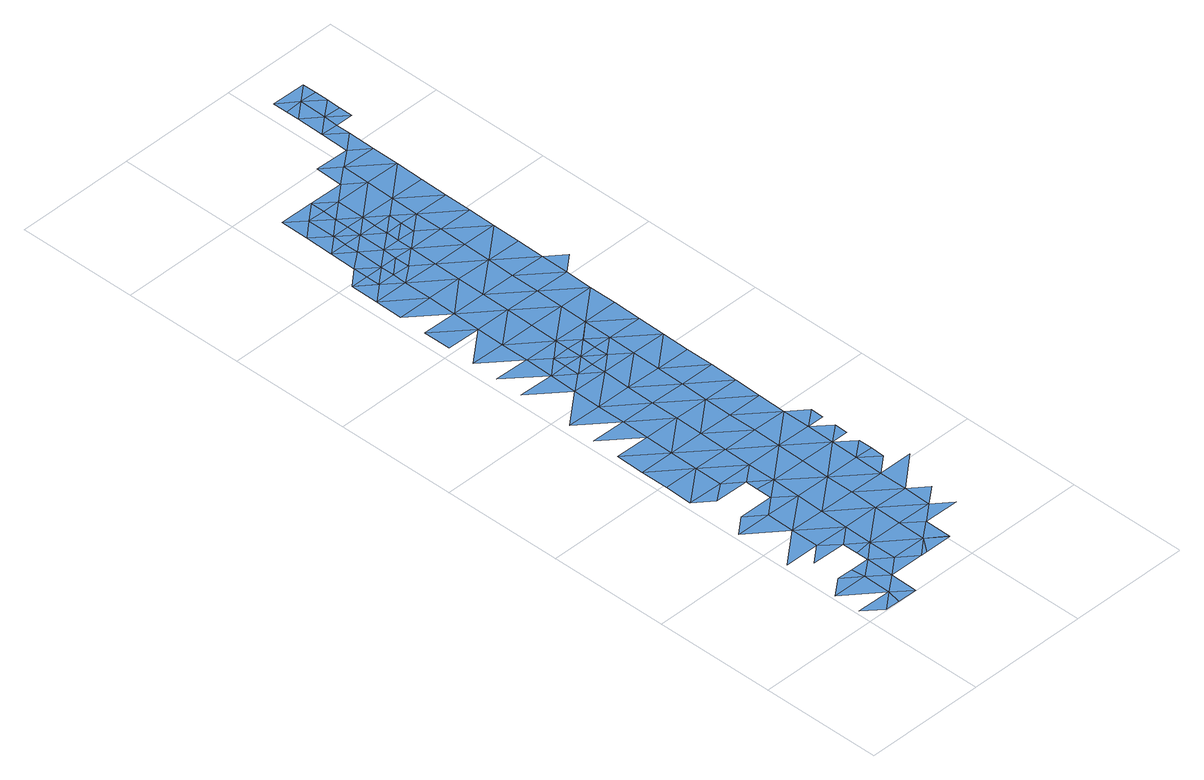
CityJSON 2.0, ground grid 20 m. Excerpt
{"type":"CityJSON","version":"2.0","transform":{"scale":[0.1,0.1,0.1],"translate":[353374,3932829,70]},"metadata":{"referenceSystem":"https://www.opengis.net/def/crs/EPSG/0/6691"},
"CityObjects":{
"waterbody1":{"type":"WaterBody","attributes":{"name":"3","class":"1140","function":"1","WaterBodyRiverFloodingRiskAttribute.description":"2","WaterBodyRiverFloodingRiskAttribute.rankOrg":"2","WaterBodyRiverFloodingRiskAttribute.adminType":"2","WaterBodyRiverFloodingRiskAttribute.scale":"L2"},"geometry":[{"type":"MultiSurface","lod":"1","boundaries":[[[0,1,2]],[[3,2,1]],[[2,4,5]],[[5,4,6]],[[3,7,2]],[[4,8,6]],[[9,4,2]],[[7,9,2]],[[8,4,10]],[[11,12,13]],[[10,4,9]],[[13,14,15]],[[9,16,10]],[[17,18,19]],[[18,11,19]],[[20,21,10]],[[22,11,13]],[[21,20,15]],[[22,13,15]],[[19,23,17]],[[16,9,24]],[[10,16,20]],[[25,26,27]],[[22,28,11]],[[11,29,19]],[[22,15,20]],[[30,25,31]],[[32,30,31]],[[25,27,31]],[[33,16,24]],[[26,34,27]],[[20,16,33]],[[35,33,24]],[[19,29,23]],[[36,32,37]],[[11,28,29]],[[33,38,20]],[[20,39,22]],[[32,31,37]],[[39,28,22]],[[40,41,23]],[[34,42,27]],[[29,40,23]],[[27,42,31]],[[43,36,37]],[[40,34,41]],[[33,35,44]],[[20,38,39]],[[45,29,28]],[[40,42,34]],[[31,46,37]],[[47,48,43]],[[39,49,28]],[[50,33,44]],[[47,51,52]],[[53,33,50]],[[38,33,53]],[[29,45,40]],[[46,31,42]],[[37,54,43]],[[53,55,38]],[[38,55,39]],[[56,54,37]],[[54,47,43]],[[28,49,45]],[[57,52,51]],[[58,42,40]],[[56,37,46]],[[57,59,60]],[[61,49,39]],[[62,58,40]],[[58,46,42]],[[63,51,47]],[[62,40,45]],[[55,61,39]],[[54,63,47]],[[64,45,49]],[[65,56,46]],[[66,57,51]],[[55,53,67]],[[63,68,51]],[[69,59,70]],[[57,71,59]],[[64,49,61]],[[68,66,51]],[[45,72,62]],[[46,58,65]],[[73,74,70]],[[55,75,61]],[[76,70,59]],[[77,78,56]],[[79,76,59]],[[80,45,64]],[[79,59,71]],[[81,74,73]],[[54,78,63]],[[82,83,81]],[[56,65,77]],[[71,57,66]],[[54,56,78]],[[66,84,71]],[[58,62,72]],[[85,64,61]],[[86,70,76]],[[87,68,63]],[[45,80,72]],[[88,65,58]],[[89,73,70]],[[90,91,92]],[[93,84,66]],[[89,70,86]],[[82,81,94]],[[80,64,95]],[[65,88,77]],[[58,72,96]],[[95,97,80]],[[98,81,73]],[[63,78,87]],[[99,89,86]],[[87,100,68]],[[90,92,94]],[[68,101,66]],[[102,93,66]],[[103,91,104]],[[97,105,80]],[[72,80,105]],[[58,96,88]],[[106,98,73]],[[77,107,78]],[[103,104,108]],[[109,110,103]],[[109,103,108]],[[106,73,89]],[[101,102,66]],[[111,96,72]],[[112,91,90]],[[113,111,72]],[[104,91,112]],[[101,68,100]],[[99,114,89]],[[94,81,98]],[[77,88,107]],[[115,88,96]],[[116,90,94]],[[117,115,96]],[[98,118,94]],[[119,104,112]],[[87,78,120]],[[87,121,100]],[[116,112,90]],[[101,122,102]],[[78,107,120]],[[123,122,124]],[[125,89,114]],[[89,126,106]],[[123,102,122]],[[127,119,112]],[[124,125,114]],[[125,126,89]],[[116,94,118]],[[122,125,124]],[[87,120,121]],[[100,128,101]],[[129,128,100]],[[128,122,101]],[[98,106,126]],[[98,130,118]],[[100,121,129]],[[131,112,116]],[[127,112,131]],[[132,125,122]],[[128,132,122]],[[98,126,130]],[[133,127,131]],[[134,127,133]],[[135,134,133]],[[136,137,118]],[[136,118,130]],[[132,138,125]],[[116,118,137]],[[139,135,133]],[[140,130,126]],[[131,116,137]],[[126,125,140]],[[141,142,143]],[[144,139,133]],[[143,145,141]],[[141,145,146]],[[133,131,147]],[[125,138,140]],[[130,148,136]],[[142,149,150]],[[141,149,142]],[[140,148,130]],[[131,137,147]],[[149,151,150]],[[133,152,144]],[[146,153,141]],[[136,154,137]],[[148,154,136]],[[133,147,152]],[[149,155,151]],[[156,153,157]],[[137,158,147]],[[159,141,153]],[[141,160,149]],[[157,144,156]],[[144,152,156]],[[161,158,137]],[[158,152,147]],[[137,154,161]],[[162,154,148]],[[159,153,156]],[[149,160,155]],[[152,163,156]],[[141,159,160]],[[156,164,159]],[[160,165,155]],[[152,158,163]],[[166,155,165]],[[164,156,163]],[[159,167,160]],[[165,168,166]],[[159,164,169]],[[165,160,167]],[[159,169,167]],[[165,170,168]],[[170,165,167]],[[171,168,172]],[[168,170,172]],[[173,171,172]]]}]},
"waterbody2":{"type":"WaterBody","attributes":{"name":"3","class":"1140","function":"1","WaterBodyRiverFloodingRiskAttribute.description":"2","WaterBodyRiverFloodingRiskAttribute.rankOrg":"3","WaterBodyRiverFloodingRiskAttribute.adminType":"2","WaterBodyRiverFloodingRiskAttribute.scale":"L2"},"geometry":[{"type":"MultiSurface","lod":"1","boundaries":[[[79,84,174]],[[99,86,174]],[[114,99,174]],[[123,114,174]],[[124,114,123]],[[86,79,174]],[[84,79,71]],[[86,76,79]],[[84,93,174]],[[123,174,102]],[[93,102,174]]]}]},
"waterbody3":{"type":"WaterBody","attributes":{"name":"3","class":"1140","function":"1","WaterBodyRiverFloodingRiskAttribute.description":"2","WaterBodyRiverFloodingRiskAttribute.rankOrg":"3","WaterBodyRiverFloodingRiskAttribute.adminType":"2","WaterBodyRiverFloodingRiskAttribute.scale":"L2"},"geometry":[{"type":"MultiSurface","lod":"1","boundaries":[[[134,119,127]],[[153,175,157]],[[110,109,176]],[[108,176,109]],[[108,119,176]],[[108,104,119]],[[119,134,176]],[[177,110,176]],[[175,135,139]],[[134,135,176]],[[177,176,135]],[[139,144,157]],[[153,146,175]],[[146,145,175]],[[145,135,175]],[[145,177,135]],[[145,178,177]],[[178,179,177]],[[179,110,177]],[[139,157,175]]]}]},
"waterbody4":{"type":"WaterBody","attributes":{"name":"3","class":"1140","function":"1","WaterBodyRiverFloodingRiskAttribute.description":"2","WaterBodyRiverFloodingRiskAttribute.rankOrg":"1","WaterBodyRiverFloodingRiskAttribute.adminType":"2","WaterBodyRiverFloodingRiskAttribute.scale":"L2"},"geometry":[{"type":"MultiSurface","lod":"1","boundaries":[[[143,142,180]],[[142,181,180]],[[142,150,181]],[[181,151,182]],[[181,182,183]],[[150,151,181]],[[180,181,183]],[[180,183,179]],[[180,179,178]],[[143,180,145]],[[178,145,180]]]}]},
"waterbody5":{"type":"WaterBody","attributes":{"name":"3","class":"1140","function":"1","WaterBodyRiverFloodingRiskAttribute.description":"2","WaterBodyRiverFloodingRiskAttribute.rankOrg":"1","WaterBodyRiverFloodingRiskAttribute.adminType":"2","WaterBodyRiverFloodingRiskAttribute.scale":"L2"},"geometry":[{"type":"MultiSurface","lod":"1","boundaries":[[[173,184,171]],[[185,186,184]],[[173,185,184]],[[171,184,187]],[[186,188,184]],[[189,190,191]],[[187,191,190]],[[184,191,187]],[[188,191,184]],[[192,191,188]],[[189,191,193]],[[193,191,192]]]}]}
},
"vertices":[
[7,26,2],[35,2,2],[63,25,2],[58,1,2],[64,71,2],[7,72,2],[36,94,2],[91,1,2],[62,93,2],[92,47,2],[93,93,2],[66,209,2],[9,164,2],[66,163,2],[37,140,2],[93,139,2],[121,70,2],[39,279,2],[10,256,2],[67,255,2],[121,116,2],[93,113,2],[122,162,2],[96,278,2],[149,46,2],[12,349,2],[40,326,2],[69,348,2],[123,208,2],[124,254,2],[13,395,2],[69,394,2],[13,441,2],[177,69,2],[96,325,2],[160,46,2],[14,488,2],[70,441,2],[178,115,2],[179,161,2],[125,301,2],[96,304,2],[125,347,2],[71,487,2],[205,46,2],[180,253,2],[126,393,2],[72,533,2],[15,534,2],[180,207,2],[205,47,2],[72,579,2],[16,580,2],[206,91,2],[128,486,2],[235,114,2],[127,440,2],[73,625,2],[182,346,2],[74,671,2],[17,672,2],[236,160,2],[181,300,2],[128,532,2],[236,206,2],[183,392,2],[130,624,2],[263,90,2],[129,578,2],[18,719,2],[75,718,2],[102,648,2],[238,299,2],[75,764,2],[19,765,2],[264,137,2],[102,694,2],[183,439,2],[184,485,2],[102,671,2],[237,253,2],[76,810,2],[20,857,2],[20,811,2],[102,647,2],[293,206,2],[103,694,2],[185,531,2],[239,391,2],[131,717,2],[78,903,2],[22,949,2],[21,903,2],[130,647,2],[77,856,2],[265,229,2],[239,345,2],[266,252,2],[133,809,2],[131,694,2],[186,577,2],[186,623,2],[159,647,2],[23,996,2],[51,972,2],[266,275,2],[132,763,2],[240,438,2],[51,973,2],[51,996,2],[51,1019,2],[267,321,2],[78,949,2],[266,299,2],[159,693,2],[268,367,2],[134,902,2],[267,345,2],[134,856,2],[79,972,2],[241,484,2],[242,530,2],[187,669,2],[159,670,2],[160,693,2],[188,716,2],[189,762,2],[107,971,2],[243,622,2],[242,576,2],[190,808,2],[135,948,2],[244,668,2],[136,994,2],[107,995,2],[108,1018,2],[190,855,2],[191,901,2],[245,715,2],[136,1018,2],[245,761,2],[137,1086,2],[109,1110,2],[109,1087,2],[165,1017,2],[108,1063,2],[137,1063,2],[192,947,2],[246,807,2],[138,1133,2],[110,1133,2],[110,1157,2],[193,993,2],[166,1063,2],[247,854,2],[167,1156,2],[193,1039,2],[165,1040,2],[248,946,2],[194,1085,2],[195,1132,2],[248,900,2],[275,830,2],[249,992,2],[250,1038,2],[196,1178,2],[168,1201,2],[252,1131,2],[224,1200,2],[251,1084,2],[252,1177,2],[225,1247,2],[253,1223,2],[253,1246,2],
[131,670,2],
[137,1040,2],[79,995,2],[80,1041,2],[80,1064,2],[52,1064,2],
[81,1087,2],[81,1134,2],[54,1158,2],[53,1111,2],
[254,1270,2],[282,1246,2],[282,1269,2],[226,1293,2],[283,1292,2],[226,1339,2],[226,1315,2],[255,1316,2],[283,1315,2],[283,1338,2]
]}
